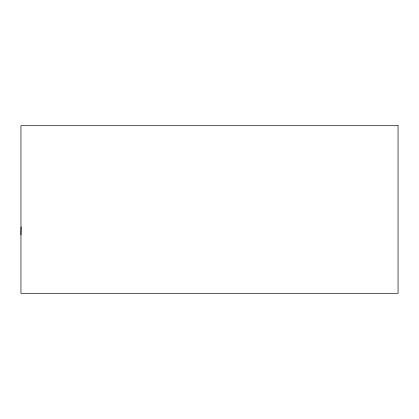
<?xml version="1.0" encoding="UTF-8"?>
<svg xmlns="http://www.w3.org/2000/svg" width="419" height="419" viewBox="0 0 419 419"><rect width="100%" height="100%" fill="white"/><g stroke="black" fill="none" stroke-linecap="round" stroke-linejoin="round"><path stroke-width="0.63" d="M20.96 235.012A36.463 3.734 -84.1 0 1 21.175 226.82M398.05 125.7L20.95 125.7L20.95 293.3L398.05 293.3L398.05 125.7"/></g></svg>
